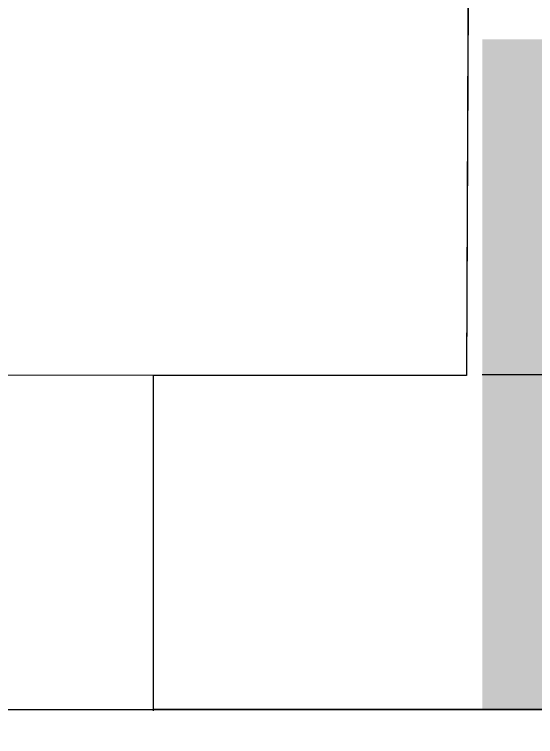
# Model space of a CAD drawing. Header units: metres. Extents: x 0 to 298, y 0 to 162.
# Drawn here: x 177.6996 to 178.0569, y 98.6487 to 99.1442 of the extents above; entities that cross this region are included whole.
import ezdxf

# ---------------------------------------------------------------- set-up
doc = ezdxf.new("R2010")
doc.units = ezdxf.units.M
doc.header["$MEASUREMENT"] = 0
doc.layers.add('BLK_1_FLR_0_CARPET_AREA', color=10, linetype='Continuous')

msp = doc.modelspace()

# ---------------------------------------------------------------- hatches: boundary and pattern name
at = {"ltscale": 0.25}
msp.add_hatch(color=256, dxfattribs=at).paths.add_polyline_path([(178.25038, 99.1272), (178.02038, 99.1272), (178.02038, 98.8972), (178.02038, 98.6672), (178.25038, 98.6672)])

# ---------------------------------------------------------------- linework, layer by layer
for p, q in [((178.02136, 101.8922), (178.00967, 98.8972)), ((178.00967, 98.89635), (177.79461, 98.89635)), ((177.79461, 98.89635), (177.79461, 98.66635)), ((178.25038, 98.6672), (177.79461, 98.6672))]:
    msp.add_line(p, q)
msp.add_line((178.02038, 98.8972), (178.25038, 98.8972), dxfattribs=at)
at = {"layer": 'BLK_1_FLR_0_CARPET_AREA', "color": 15, "linetype": 'Continuous', "lineweight": 30}
msp.add_lwpolyline([(173.36408, 98.8972), (173.36408, 101.8922), (177.03461, 101.8922), (177.03461, 102.0122), (175.60408, 102.0122), (175.60408, 102.4722), (175.48408, 102.4722), (175.48408, 102.0122), (173.36408, 102.0122), (173.36408, 103.2322), (175.48408, 103.2322), (178.02503, 103.2322), (178.02503, 102.0122), (177.79461, 102.0122), (177.79461, 101.8922), (178.02136, 101.8922), (178.00967, 98.89635)], close=True, dxfattribs=at)
msp.add_lwpolyline([(183.12038, 88.5422), (180.91038, 88.5422), (180.91038, 92.1272), (173.36464, 92.1272), (173.36464, 96.2272), (180.91038, 96.2272), (180.91038, 96.4572), (173.36408, 96.45658), (173.36408, 98.6672), (195.88203, 98.6672)], dxfattribs=at)

doc.saveas('drawing.dxf')
